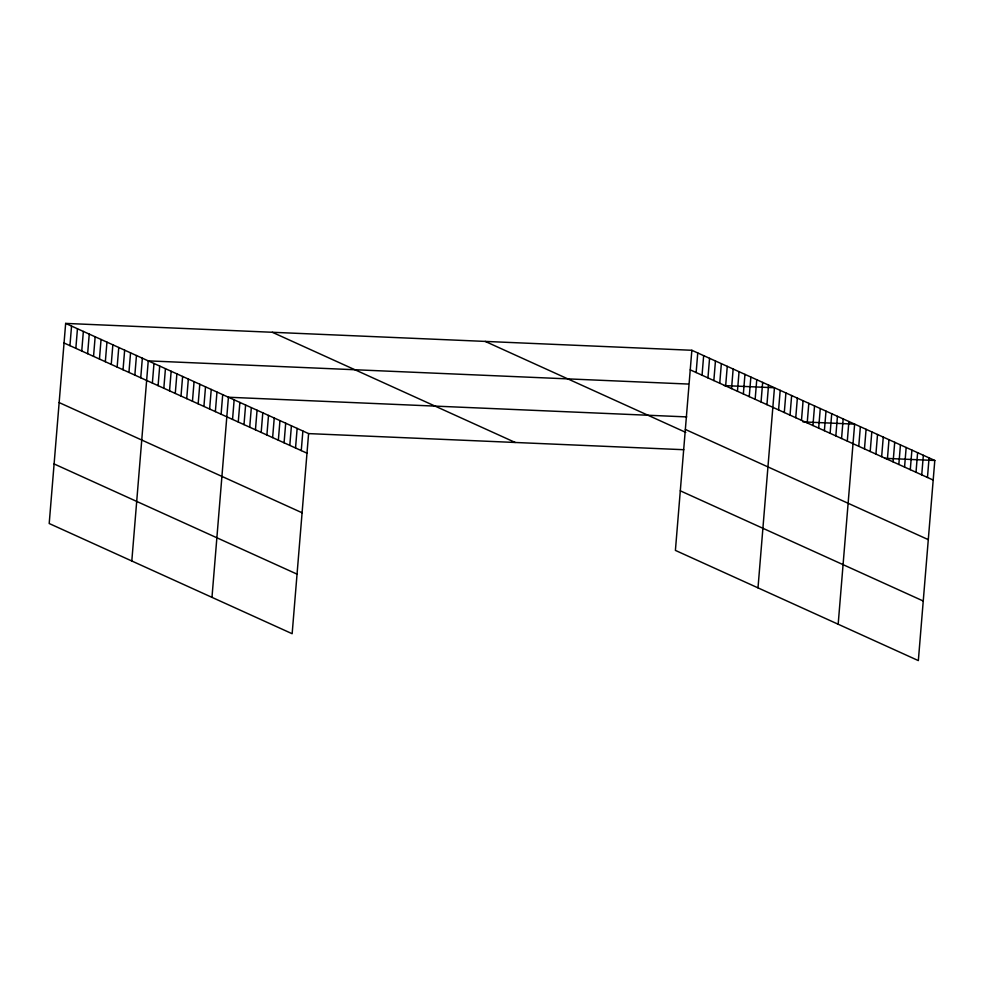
<?xml version="1.0" encoding="UTF-8"?>
<svg xmlns="http://www.w3.org/2000/svg" width="984" height="984" viewBox="0 0 984 984"><rect width="100%" height="100%" fill="white"/><g stroke="black" fill="none" stroke-linecap="round" stroke-linejoin="round"><path stroke-width="1.48" d="M65.657 323.404L49.2 523.525L292.15 633.721L308.595 433.6L65.657 323.404L691.85 350.279L934.8 460.475L918.343 660.596L675.405 550.4L691.85 350.279M69.938 345.667L71.549 326.085M75.842 348.348L77.453 328.767M81.746 351.017L83.357 331.436M87.638 353.699L89.249 334.117M93.541 356.368L95.153 336.786M99.445 359.049L101.057 339.468M105.337 361.718L106.948 342.137M111.241 364.4L112.852 344.818M117.145 367.081L118.756 347.5M123.037 369.75L124.648 350.169M128.941 372.432L130.552 352.85M134.845 375.101L136.456 355.519M140.749 377.782L142.348 358.201M131.807 560.991L148.252 360.87L688.357 384.055M152.372 383.059L153.984 363.477M158.092 385.654L159.703 366.073M163.824 388.249L165.435 368.668M169.543 390.845L171.155 371.263M175.275 393.44L176.886 373.858M181.007 396.048L182.618 376.466M186.726 398.643L188.338 379.061M192.458 401.238L194.069 381.657M198.178 403.834L199.789 384.252M203.909 406.429L205.521 386.847M209.629 409.024L211.24 389.443M215.361 411.632L216.972 392.05M221.093 414.227L222.704 394.646M211.978 597.349L228.423 397.241L686.734 416.909M232.544 419.418L234.155 399.836M238.263 422.013L239.875 402.431M243.995 424.621L245.606 405.027M249.715 427.216L251.326 407.634M255.446 429.811L257.058 410.23M261.178 432.406L262.789 412.825M266.898 435.002L268.509 415.42M272.63 437.597L274.241 418.016M278.349 440.205L279.96 420.623M284.081 442.8L285.692 423.218M289.8 445.395L291.412 425.814M295.532 447.991L297.143 428.409M301.264 450.586L302.875 431.004M696.143 372.542L697.754 352.961M702.047 375.224L703.658 355.642M707.951 377.893L709.562 358.311M713.843 380.574L715.454 360.993M719.747 383.243L721.358 363.662M725.651 385.925L727.262 366.343M731.543 388.594L733.154 369.012M737.446 391.275L739.058 371.694M743.351 393.957L744.962 374.375M749.242 396.626L750.854 377.044M755.146 399.307L756.757 379.726M761.05 401.976L762.661 382.395M766.942 404.658L768.553 385.076M758 587.866L774.457 387.745L724.236 385.593M778.578 409.934L780.189 390.353M784.297 412.53L785.909 392.948M790.029 415.125L791.64 395.543M795.749 417.72L797.36 398.139M801.48 420.316L803.092 400.734M807.212 422.923L808.811 403.342M812.932 425.518L814.543 405.937M818.663 428.114L820.275 408.532M824.383 430.709L825.994 411.127M830.115 433.304L831.726 413.723M835.834 435.9L837.446 416.318M841.566 438.507L843.177 418.926M847.298 441.103L848.897 421.521M838.171 624.225L854.629 424.116L802.969 421.902M858.749 446.293L860.36 426.712M864.469 448.888L866.08 429.307M870.2 451.496L871.812 431.902M875.92 454.091L877.531 434.51M881.652 456.687L883.263 437.105M887.384 459.282L888.982 439.7M893.103 461.877L894.714 442.296M898.835 464.473L900.446 444.891M904.554 467.08L906.166 447.499M910.286 469.675L911.897 450.094M916.006 472.271L917.617 452.689M921.737 474.866L923.349 455.284M927.469 477.461L929.068 457.88M308.595 433.6L683.794 449.713M884.579 458.323L934.8 460.475M690.251 369.861L933.189 480.057M685.344 429.442L928.293 539.638M485.21 341.411L685.774 432.394M680.301 490.819L923.25 601.015M272.297 332.272L515.247 442.468M64.046 342.986L306.983 453.181M59.138 402.567L302.088 512.762M54.095 463.944L297.045 574.139"/></g></svg>
